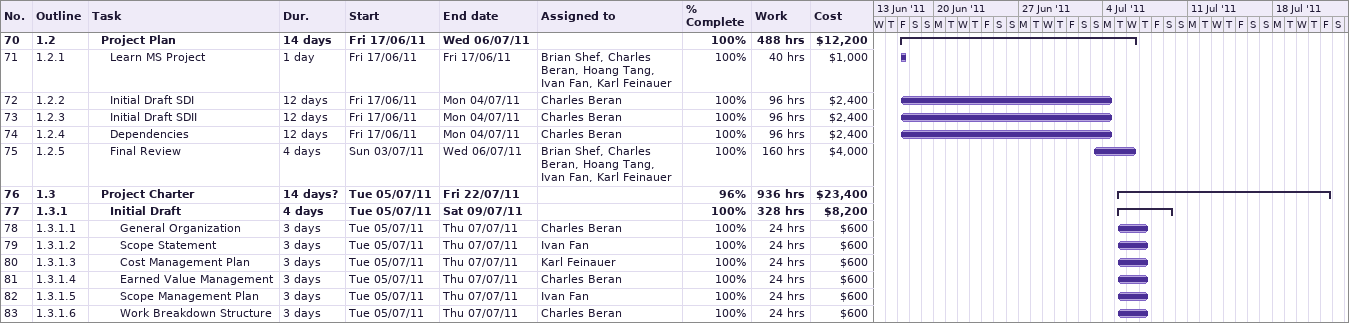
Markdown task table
| ID | WBS | Task | Duration | Start | Finish | Resources | % complete | Work (h) | Cost ($) |
|---|---|---|---|---|---|---|---|---|---|
| 70 | 1.2 | **Project Plan** | 14d | 2011-06-17 | 2011-07-06 |  | 100 | 488 | 12200 |
| 71 | 1.2.1 | Learn MS Project | 1d | 2011-06-17 | 2011-06-17 | Brian Shef, Charles Beran, Hoang Tang, Ivan Fan, Karl Feinauer | 100 | 40 | 1000 |
| 72 | 1.2.2 | Initial Draft SDI | 12d | 2011-06-17 | 2011-07-04 | Charles Beran | 100 | 96 | 2400 |
| 73 | 1.2.3 | Initial Draft SDII | 12d | 2011-06-17 | 2011-07-04 | Charles Beran | 100 | 96 | 2400 |
| 74 | 1.2.4 | Dependencies | 12d | 2011-06-17 | 2011-07-04 | Charles Beran | 100 | 96 | 2400 |
| 75 | 1.2.5 | Final Review | 4d | 2011-07-03 | 2011-07-06 | Brian Shef, Charles Beran, Hoang Tang, Ivan Fan, Karl Feinauer | 100 | 160 | 4000 |
| 76 | 1.3 | **Project Charter** | 14d? | 2011-07-05 | 2011-07-22 |  | 96 | 936 | 23400 |
| 77 | 1.3.1 | **Initial Draft** | 4d | 2011-07-05 | 2011-07-09 |  | 100 | 328 | 8200 |
| 78 | 1.3.1.1 | General Organization | 3d | 2011-07-05 | 2011-07-07 | Charles Beran | 100 | 24 | 600 |
| 79 | 1.3.1.2 | Scope Statement | 3d | 2011-07-05 | 2011-07-07 | Ivan Fan | 100 | 24 | 600 |
| 80 | 1.3.1.3 | Cost Management Plan | 3d | 2011-07-05 | 2011-07-07 | Karl Feinauer | 100 | 24 | 600 |
| 81 | 1.3.1.4 | Earned Value Management | 3d | 2011-07-05 | 2011-07-07 | Charles Beran | 100 | 24 | 600 |
| 82 | 1.3.1.5 | Scope Management Plan | 3d | 2011-07-05 | 2011-07-07 | Ivan Fan | 100 | 24 | 600 |
| 83 | 1.3.1.6 | Work Breakdown Structure | 3d | 2011-07-05 | 2011-07-07 | Charles Beran | 100 | 24 | 600 |
